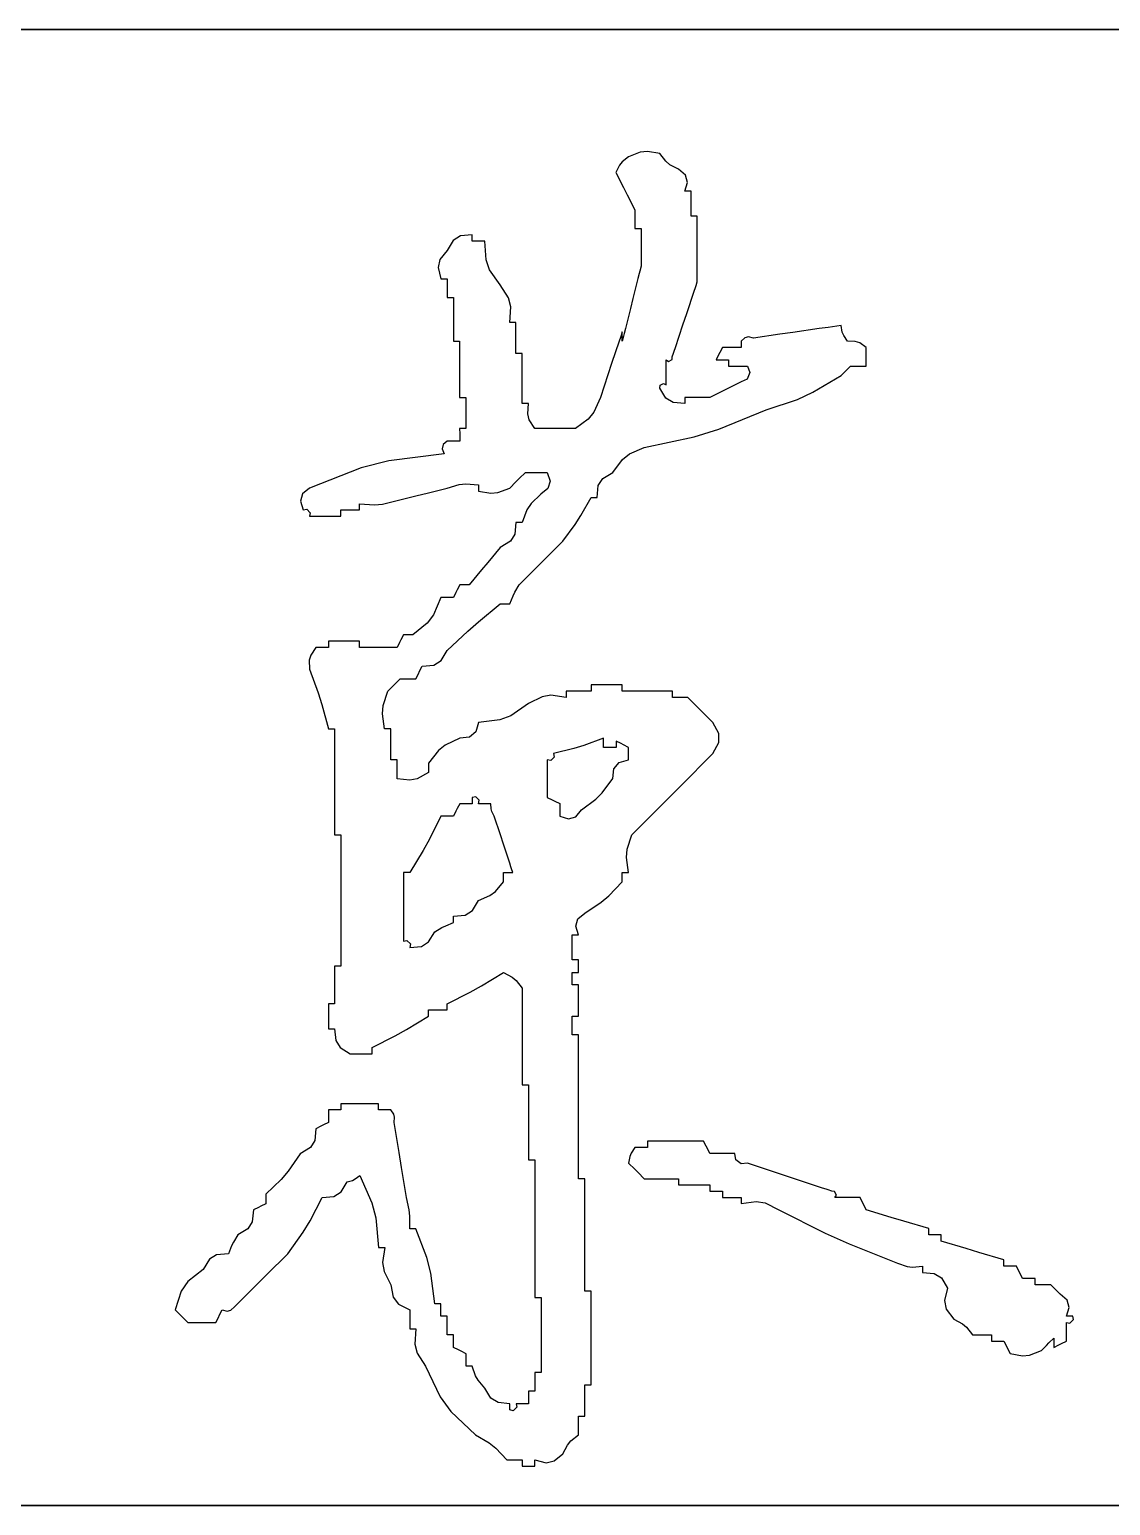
# Model space of a CAD drawing. Header units: millimetres. Extents: x 500457 to 783861, y -293369 to -162148.
# Drawn here: x 780102 to 780760, y -241691 to -240791 of the extents above; entities that cross this region are included whole.
import ezdxf

# ---------------------------------------------------------------- set-up
doc = ezdxf.new("R2010")
doc.units = ezdxf.units.MM
doc.header["$LTSCALE"] = 1000
doc.layers.add('WALL', color=255, linetype='Continuous')
doc.layers.add('图框', color=4, linetype='Continuous', lineweight=35)

# ---------------------------------------------------------------- blocks, each defined once
blk = doc.blocks.new('dianziqianminggry')
for p, q in [((0.105653, 0.082088), (0.10556, 0.081972)), ((0.105865, 0.082257), (0.105653, 0.082088)), ((0.106262, 0.08241), (0.105865, 0.082257)), ((0.106504, 0.082435), (0.106262, 0.08241)), ((0.106924, 0.082363), (0.106504, 0.082435)), ((0.107128, 0.082103), (0.106924, 0.082363)), ((0.107266, 0.081988), (0.107128, 0.082103)), ((0.10556, 0.081972), (0.105441, 0.081728)), ((0.105441, 0.081728), (0.105696, 0.08122)), ((0.107559, 0.081834), (0.107266, 0.081988)), ((0.107794, 0.081634), (0.107559, 0.081834)), ((0.107865, 0.081386), (0.107794, 0.081634)), ((0.105696, 0.08122), (0.105823, 0.080965)), ((0.10777, 0.081093), (0.107865, 0.081386)), ((0.107855, 0.081093), (0.10777, 0.081093)), ((0.107898, 0.081093), (0.107855, 0.081093)), ((0.107982, 0.081093), (0.107898, 0.081093)), ((0.107982, 0.080754), (0.107982, 0.081093)), ((0.105823, 0.080965), (0.106077, 0.080457)), ((0.107982, 0.080584), (0.107982, 0.080754)), ((0.107982, 0.080246), (0.107982, 0.080584)), ((0.106077, 0.080457), (0.106077, 0.080203)), ((0.106077, 0.080203), (0.106077, 0.080076)), ((0.106077, 0.080076), (0.106077, 0.079822)), ((0.108067, 0.080246), (0.107982, 0.080246)), ((0.108109, 0.080246), (0.108067, 0.080246)), ((0.108194, 0.080246), (0.108109, 0.080246)), ((0.108194, 0.079356), (0.108194, 0.080246)), ((0.100174, 0.079574), (0.099931, 0.079423)), ((0.100572, 0.07961), (0.100174, 0.079574)), ((0.100572, 0.079526), (0.100572, 0.07961)), ((0.100572, 0.079483), (0.100572, 0.079526)), ((0.106077, 0.079822), (0.106161, 0.079822)), ((0.106161, 0.079822), (0.106204, 0.079822)), ((0.106204, 0.079822), (0.106288, 0.079822)), ((0.106288, 0.079822), (0.106288, 0.079314)), ((0.099725, 0.079081), (0.099478, 0.078778)), ((0.099931, 0.079423), (0.099725, 0.079081)), ((0.100572, 0.079399), (0.100572, 0.079483)), ((0.100741, 0.079399), (0.100572, 0.079399)), ((0.100826, 0.079399), (0.100741, 0.079399)), ((0.100995, 0.079399), (0.100826, 0.079399)), ((0.101041, 0.078771), (0.100995, 0.079399)), ((0.106288, 0.079314), (0.106288, 0.07906)), ((0.106288, 0.07906), (0.106288, 0.078552)), ((0.108194, 0.078912), (0.108194, 0.079356)), ((0.099478, 0.078778), (0.099418, 0.078507)), ((0.099418, 0.078507), (0.099513, 0.078128)), ((0.101162, 0.078431), (0.101041, 0.078771)), ((0.106288, 0.078552), (0.106246, 0.078382)), ((0.108194, 0.078022), (0.108194, 0.078912)), ((0.099513, 0.078128), (0.099598, 0.078128)), ((0.099598, 0.078128), (0.09964, 0.078128)), ((0.09964, 0.078128), (0.099725, 0.078128)), ((0.099725, 0.078128), (0.099725, 0.077874)), ((0.101524, 0.077917), (0.101162, 0.078431)), ((0.106183, 0.078128), (0.106013, 0.077451)), ((0.106225, 0.078298), (0.106183, 0.078128)), ((0.106246, 0.078382), (0.106225, 0.078298)), ((0.108152, 0.077895), (0.108194, 0.078022)), ((0.099725, 0.077874), (0.099725, 0.077747)), ((0.099725, 0.077747), (0.099725, 0.077493)), ((0.101804, 0.077474), (0.101524, 0.077917)), ((0.107834, 0.076943), (0.108088, 0.077705)), ((0.108088, 0.077705), (0.10813, 0.077832)), ((0.10813, 0.077832), (0.108152, 0.077895)), ((0.099725, 0.077493), (0.099809, 0.077493)), ((0.099809, 0.077493), (0.099852, 0.077493)), ((0.099852, 0.077493), (0.099936, 0.077493)), ((0.099936, 0.077493), (0.099936, 0.0769)), ((0.10188, 0.077169), (0.101804, 0.077474)), ((0.101842, 0.076646), (0.10188, 0.077169)), ((0.105928, 0.077112), (0.105759, 0.076434)), ((0.106013, 0.077451), (0.105928, 0.077112)), ((0.099936, 0.0769), (0.099936, 0.076604)), ((0.099936, 0.076604), (0.099936, 0.076011)), ((0.101927, 0.076646), (0.101842, 0.076646)), ((0.101969, 0.076646), (0.101927, 0.076646)), ((0.102054, 0.076646), (0.101969, 0.076646)), ((0.102054, 0.076223), (0.102054, 0.076646)), ((0.107453, 0.075799), (0.107707, 0.076562)), ((0.107707, 0.076562), (0.107834, 0.076943)), ((0.113064, 0.07654), (0.112767, 0.076498)), ((0.113103, 0.076316), (0.113064, 0.07654)), ((0.099936, 0.076011), (0.100021, 0.076011)), ((0.100021, 0.076011), (0.100064, 0.076011)), ((0.100064, 0.076011), (0.100148, 0.076011)), ((0.100148, 0.076011), (0.100148, 0.075249)), ((0.102054, 0.076011), (0.102054, 0.076223)), ((0.102054, 0.075588), (0.102054, 0.076011)), ((0.105547, 0.076011), (0.105293, 0.075249)), ((0.10559, 0.076138), (0.105547, 0.076011)), ((0.105611, 0.076202), (0.10559, 0.076138)), ((0.105653, 0.076329), (0.105611, 0.076202)), ((0.105653, 0.076202), (0.105653, 0.076329)), ((0.105653, 0.076138), (0.105653, 0.076202)), ((0.105696, 0.07618), (0.105653, 0.076011)), ((0.105653, 0.076011), (0.105653, 0.076138)), ((0.105717, 0.076265), (0.105696, 0.07618)), ((0.105759, 0.076434), (0.105717, 0.076265)), ((0.109807, 0.076126), (0.109676, 0.076011)), ((0.109676, 0.076011), (0.109676, 0.075926)), ((0.10993, 0.076157), (0.109807, 0.076126)), ((0.1101, 0.076117), (0.10993, 0.076157)), ((0.110989, 0.076244), (0.1101, 0.076117)), ((0.111433, 0.076307), (0.110989, 0.076244)), ((0.112323, 0.076434), (0.111433, 0.076307)), ((0.112619, 0.076477), (0.112323, 0.076434)), ((0.112767, 0.076498), (0.112619, 0.076477)), ((0.113149, 0.076201), (0.113103, 0.076316)), ((0.113275, 0.076011), (0.113149, 0.076201)), ((0.113543, 0.076003), (0.113275, 0.076011)), ((0.113691, 0.075953), (0.113543, 0.076003)), ((0.102138, 0.075588), (0.102054, 0.075588)), ((0.102181, 0.075588), (0.102138, 0.075588)), ((0.102266, 0.075588), (0.102181, 0.075588)), ((0.102266, 0.07491), (0.102266, 0.075588)), ((0.107347, 0.075482), (0.107389, 0.075609)), ((0.107389, 0.075609), (0.107411, 0.075672)), ((0.107411, 0.075672), (0.107453, 0.075799)), ((0.108914, 0.075545), (0.108829, 0.075376)), ((0.108956, 0.07563), (0.108914, 0.075545)), ((0.109041, 0.075799), (0.108956, 0.07563)), ((0.109295, 0.075799), (0.109041, 0.075799)), ((0.109422, 0.075799), (0.109295, 0.075799)), ((0.109676, 0.075799), (0.109422, 0.075799)), ((0.109676, 0.075926), (0.109676, 0.075884)), ((0.109676, 0.075884), (0.109676, 0.075799)), ((0.113911, 0.075799), (0.113691, 0.075953)), ((0.113911, 0.075545), (0.113911, 0.075799)), ((0.113911, 0.075418), (0.113911, 0.075545)), ((0.100148, 0.075249), (0.100148, 0.074868)), ((0.105293, 0.075249), (0.105166, 0.074868)), ((0.107135, 0.075037), (0.107135, 0.075376)), ((0.107135, 0.075376), (0.107217, 0.075327)), ((0.107135, 0.074868), (0.107135, 0.075037)), ((0.107217, 0.075327), (0.107337, 0.075388)), ((0.107337, 0.075388), (0.107347, 0.075482)), ((0.108829, 0.075376), (0.108999, 0.075376)), ((0.108999, 0.075376), (0.109083, 0.075376)), ((0.109083, 0.075376), (0.109253, 0.075376)), ((0.109253, 0.075376), (0.109253, 0.075291)), ((0.109253, 0.075291), (0.109253, 0.075249)), ((0.109253, 0.075249), (0.109253, 0.075164)), ((0.109253, 0.075164), (0.109507, 0.075164)), ((0.109507, 0.075164), (0.109634, 0.075164)), ((0.109634, 0.075164), (0.109888, 0.075164)), ((0.109888, 0.075164), (0.109976, 0.074954)), ((0.113191, 0.074974), (0.113254, 0.075037)), ((0.113254, 0.075037), (0.113381, 0.075164)), ((0.113381, 0.075164), (0.113593, 0.075164)), ((0.113593, 0.075164), (0.113699, 0.075164)), ((0.113699, 0.075164), (0.113911, 0.075164)), ((0.113911, 0.075164), (0.113911, 0.075418)), ((0.100148, 0.074868), (0.100148, 0.074105)), ((0.102266, 0.074571), (0.102266, 0.07491)), ((0.102266, 0.073894), (0.102266, 0.074571)), ((0.105166, 0.074868), (0.104912, 0.074105)), ((0.106924, 0.074423), (0.106934, 0.074517)), ((0.106934, 0.074517), (0.107054, 0.074577)), ((0.107054, 0.074577), (0.107135, 0.074529)), ((0.107135, 0.074529), (0.107135, 0.074868)), ((0.109676, 0.074635), (0.109253, 0.074423)), ((0.109885, 0.074727), (0.109676, 0.074635)), ((0.109976, 0.074954), (0.109885, 0.074727)), ((0.112102, 0.074277), (0.113064, 0.074846)), ((0.113064, 0.074846), (0.113191, 0.074974)), ((0.100148, 0.074105), (0.100233, 0.074105)), ((0.100233, 0.074105), (0.100275, 0.074105)), ((0.100275, 0.074105), (0.10036, 0.074105)), ((0.10036, 0.074105), (0.10036, 0.073682)), ((0.104912, 0.074105), (0.104691, 0.07361)), ((0.10713, 0.074081), (0.106924, 0.074423)), ((0.107373, 0.07393), (0.10713, 0.074081)), ((0.108109, 0.074105), (0.10777, 0.074105)), ((0.10777, 0.074105), (0.10777, 0.074021)), ((0.10777, 0.074021), (0.10777, 0.073978)), ((0.108279, 0.074105), (0.108109, 0.074105)), ((0.108617, 0.074105), (0.108279, 0.074105)), ((0.109041, 0.074317), (0.108617, 0.074105)), ((0.109253, 0.074423), (0.109041, 0.074317)), ((0.110523, 0.073682), (0.111582, 0.074039)), ((0.111582, 0.074039), (0.112102, 0.074277)), ((0.10036, 0.073682), (0.10036, 0.07347)), ((0.10235, 0.073894), (0.102266, 0.073894)), ((0.102393, 0.073894), (0.10235, 0.073894)), ((0.102477, 0.073894), (0.102393, 0.073894)), ((0.102452, 0.073545), (0.102477, 0.073894)), ((0.102503, 0.073342), (0.102452, 0.073545)), ((0.104691, 0.07361), (0.1045, 0.073371)), ((0.10777, 0.073894), (0.107373, 0.07393)), ((0.10777, 0.073978), (0.10777, 0.073894)), ((0.108924, 0.073026), (0.110523, 0.073682)), ((0.100233, 0.073047), (0.100148, 0.073047)), ((0.100148, 0.073047), (0.100148, 0.072877)), ((0.100275, 0.073047), (0.100233, 0.073047)), ((0.10036, 0.073047), (0.100275, 0.073047)), ((0.10036, 0.07347), (0.10036, 0.073047)), ((0.102689, 0.073047), (0.102503, 0.073342)), ((0.103239, 0.073047), (0.102689, 0.073047)), ((0.103515, 0.073047), (0.103239, 0.073047)), ((0.104065, 0.073047), (0.103515, 0.073047)), ((0.1045, 0.073371), (0.104065, 0.073047)), ((0.108085, 0.072768), (0.108924, 0.073026)), ((0.09959, 0.072512), (0.099552, 0.072361)), ((0.099725, 0.072623), (0.09959, 0.072512)), ((0.099894, 0.072623), (0.099725, 0.072623)), ((0.099979, 0.072623), (0.099894, 0.072623)), ((0.100148, 0.072623), (0.099979, 0.072623)), ((0.100148, 0.072877), (0.100148, 0.072793)), ((0.100148, 0.072793), (0.100148, 0.072623)), ((0.106394, 0.072412), (0.108085, 0.072768)), ((0.099619, 0.0722), (0.097755, 0.07196)), ((0.099552, 0.072361), (0.099619, 0.0722)), ((0.10566, 0.071999), (0.105899, 0.072191)), ((0.105899, 0.072191), (0.106394, 0.072412)), ((0.096817, 0.07172), (0.095067, 0.071035)), ((0.097755, 0.07196), (0.096817, 0.07172)), ((0.10216, 0.071353), (0.102371, 0.071565)), ((0.102371, 0.071565), (0.102668, 0.071565)), ((0.102668, 0.071565), (0.102816, 0.071565)), ((0.102816, 0.071565), (0.103112, 0.071565)), ((0.103112, 0.071565), (0.103207, 0.071271)), ((0.104994, 0.071358), (0.105336, 0.071565)), ((0.105336, 0.071565), (0.10566, 0.071999)), ((0.095067, 0.071035), (0.094832, 0.070836)), ((0.099047, 0.070866), (0.099725, 0.071035)), ((0.099725, 0.071035), (0.100134, 0.071153)), ((0.100134, 0.071153), (0.100359, 0.071175)), ((0.100359, 0.071175), (0.100783, 0.071141)), ((0.100783, 0.071141), (0.100783, 0.071057)), ((0.100783, 0.071057), (0.100783, 0.071014)), ((0.100783, 0.071014), (0.100783, 0.070929)), ((0.101445, 0.070882), (0.101842, 0.071035)), ((0.101842, 0.071035), (0.102054, 0.071247)), ((0.102054, 0.071247), (0.10216, 0.071353)), ((0.103136, 0.071023), (0.102901, 0.070824)), ((0.103207, 0.071271), (0.103136, 0.071023)), ((0.104806, 0.070718), (0.104842, 0.071116)), ((0.104842, 0.071116), (0.104994, 0.071358)), ((0.094832, 0.070836), (0.094761, 0.070588)), ((0.094761, 0.070588), (0.094855, 0.070294)), ((0.096761, 0.070421), (0.096761, 0.070506)), ((0.096761, 0.070506), (0.097269, 0.070464)), ((0.097537, 0.070487), (0.098031, 0.070612)), ((0.098031, 0.070612), (0.098708, 0.070781)), ((0.098708, 0.070781), (0.099047, 0.070866)), ((0.100783, 0.070929), (0.101203, 0.070858)), ((0.101203, 0.070858), (0.101445, 0.070882)), ((0.102563, 0.070515), (0.102421, 0.070302)), ((0.102901, 0.070824), (0.102563, 0.070515)), ((0.104249, 0.070104), (0.104595, 0.070718)), ((0.104595, 0.070718), (0.104679, 0.070718)), ((0.104679, 0.070718), (0.104722, 0.070718)), ((0.104722, 0.070718), (0.104806, 0.070718)), ((0.094855, 0.070294), (0.094972, 0.07032)), ((0.094972, 0.07032), (0.095092, 0.0702)), ((0.095092, 0.0702), (0.095067, 0.070083)), ((0.095067, 0.070083), (0.09549, 0.070083)), ((0.09549, 0.070083), (0.095702, 0.070083)), ((0.095702, 0.070083), (0.096125, 0.070083)), ((0.096125, 0.07021), (0.096125, 0.070294)), ((0.096125, 0.070294), (0.096379, 0.070294)), ((0.096125, 0.070167), (0.096125, 0.07021)), ((0.096125, 0.070083), (0.096125, 0.070167)), ((0.096379, 0.070294), (0.096506, 0.070294)), ((0.096506, 0.070294), (0.096761, 0.070294)), ((0.096761, 0.070379), (0.096761, 0.070421)), ((0.096761, 0.070294), (0.096761, 0.070379)), ((0.097269, 0.070464), (0.097537, 0.070487)), ((0.102421, 0.070302), (0.102266, 0.069871)), ((0.104057, 0.069805), (0.104249, 0.070104)), ((0.102054, 0.069871), (0.102018, 0.069473)), ((0.102138, 0.069871), (0.102054, 0.069871)), ((0.102181, 0.069871), (0.102138, 0.069871)), ((0.102266, 0.069871), (0.102181, 0.069871)), ((0.103642, 0.069236), (0.104057, 0.069805)), ((0.101524, 0.069024), (0.101101, 0.068516)), ((0.101866, 0.069231), (0.101524, 0.069024)), ((0.102018, 0.069473), (0.101866, 0.069231)), ((0.103049, 0.068643), (0.103642, 0.069236)), ((0.101101, 0.068516), (0.100889, 0.068262)), ((0.102752, 0.068346), (0.103049, 0.068643)), ((0.100889, 0.068262), (0.100466, 0.067754)), ((0.10216, 0.067754), (0.102752, 0.068346)), ((0.100064, 0.067584), (0.100021, 0.067499)), ((0.100148, 0.067754), (0.100064, 0.067584)), ((0.100275, 0.067754), (0.100148, 0.067754)), ((0.100339, 0.067754), (0.100275, 0.067754)), ((0.100466, 0.067754), (0.100339, 0.067754)), ((0.101954, 0.067379), (0.102018, 0.067507)), ((0.102018, 0.067507), (0.10216, 0.067754)), ((0.099513, 0.06733), (0.099265, 0.066745)), ((0.099682, 0.06733), (0.099513, 0.06733)), ((0.099767, 0.06733), (0.099682, 0.06733)), ((0.099936, 0.06733), (0.099767, 0.06733)), ((0.100021, 0.067499), (0.099936, 0.06733)), ((0.100785, 0.066506), (0.101524, 0.067118)), ((0.101524, 0.067118), (0.101651, 0.067118)), ((0.101651, 0.067118), (0.101715, 0.067118)), ((0.101715, 0.067118), (0.101842, 0.067118)), ((0.101842, 0.067118), (0.101954, 0.067379)), ((0.099265, 0.066745), (0.099052, 0.066462)), ((0.100424, 0.066188), (0.100785, 0.066506)), ((0.098243, 0.06606), (0.098158, 0.06589)), ((0.09837, 0.06606), (0.098243, 0.06606)), ((0.098433, 0.06606), (0.09837, 0.06606)), ((0.09856, 0.06606), (0.098433, 0.06606)), ((0.099052, 0.066462), (0.09856, 0.06606)), ((0.099725, 0.06553), (0.100424, 0.066188)), ((0.095278, 0.065636), (0.095107, 0.06538)), ((0.095448, 0.065636), (0.095278, 0.065636)), ((0.095533, 0.065636), (0.095448, 0.065636)), ((0.095702, 0.065636), (0.095533, 0.065636)), ((0.096125, 0.065848), (0.095702, 0.065848)), ((0.095702, 0.065848), (0.095702, 0.065763)), ((0.095702, 0.065763), (0.095702, 0.065721)), ((0.095702, 0.065721), (0.095702, 0.065636)), ((0.096337, 0.065848), (0.096125, 0.065848)), ((0.096761, 0.065848), (0.096337, 0.065848)), ((0.096761, 0.065763), (0.096761, 0.065848)), ((0.096761, 0.065721), (0.096761, 0.065763)), ((0.096761, 0.065636), (0.096761, 0.065721)), ((0.097269, 0.065636), (0.096761, 0.065636)), ((0.097523, 0.065636), (0.097269, 0.065636)), ((0.098031, 0.065636), (0.097523, 0.065636)), ((0.098116, 0.065806), (0.098031, 0.065636)), ((0.098158, 0.06589), (0.098116, 0.065806)), ((0.099518, 0.065188), (0.099725, 0.06553)), ((0.095107, 0.06538), (0.095056, 0.065203)), ((0.095056, 0.065203), (0.095067, 0.064895)), ((0.098793, 0.064832), (0.098878, 0.065001)), ((0.098878, 0.065001), (0.099276, 0.065037)), ((0.099276, 0.065037), (0.099518, 0.065188)), ((0.095067, 0.064895), (0.095357, 0.064103)), ((0.097967, 0.064408), (0.098137, 0.064578)), ((0.098137, 0.064578), (0.098349, 0.064578)), ((0.098349, 0.064578), (0.098454, 0.064578)), ((0.098454, 0.064578), (0.098666, 0.064578)), ((0.098666, 0.064578), (0.098751, 0.064747)), ((0.098751, 0.064747), (0.098793, 0.064832)), ((0.095357, 0.064103), (0.095484, 0.063699)), ((0.097558, 0.063668), (0.097713, 0.064154)), ((0.097713, 0.064154), (0.097883, 0.064324)), ((0.097883, 0.064324), (0.097967, 0.064408)), ((0.103238, 0.064016), (0.102936, 0.063965)), ((0.103748, 0.063942), (0.103238, 0.064016)), ((0.104086, 0.064154), (0.103748, 0.064154)), ((0.103748, 0.064154), (0.103748, 0.064069)), ((0.103748, 0.064069), (0.103748, 0.064027)), ((0.103748, 0.064027), (0.103748, 0.063942)), ((0.104256, 0.064154), (0.104086, 0.064154)), ((0.104595, 0.064154), (0.104256, 0.064154)), ((0.105018, 0.064366), (0.104595, 0.064366)), ((0.104595, 0.064366), (0.104595, 0.064281)), ((0.104595, 0.064281), (0.104595, 0.064239)), ((0.104595, 0.064239), (0.104595, 0.064154)), ((0.10523, 0.064366), (0.105018, 0.064366)), ((0.105653, 0.064366), (0.10523, 0.064366)), ((0.105653, 0.064281), (0.105653, 0.064366)), ((0.105653, 0.064239), (0.105653, 0.064281)), ((0.105653, 0.064154), (0.105653, 0.064239)), ((0.106331, 0.064154), (0.105653, 0.064154)), ((0.106669, 0.064154), (0.106331, 0.064154)), ((0.107347, 0.064154), (0.106669, 0.064154)), ((0.107347, 0.064069), (0.107347, 0.064154)), ((0.107347, 0.064027), (0.107347, 0.064069)), ((0.107347, 0.063942), (0.107347, 0.064027)), ((0.095484, 0.063699), (0.095702, 0.062884)), ((0.097535, 0.063388), (0.097558, 0.063668)), ((0.102477, 0.063731), (0.10188, 0.063322)), ((0.102936, 0.063965), (0.102477, 0.063731)), ((0.107559, 0.063942), (0.107347, 0.063942)), ((0.107665, 0.063942), (0.107559, 0.063942)), ((0.107876, 0.063942), (0.107665, 0.063942)), ((0.108215, 0.063604), (0.107876, 0.063942)), ((0.108385, 0.063434), (0.108215, 0.063604)), ((0.097607, 0.062884), (0.097535, 0.063388)), ((0.100783, 0.063095), (0.100692, 0.062778)), ((0.101502, 0.06318), (0.100783, 0.063095)), ((0.10188, 0.063322), (0.101502, 0.06318)), ((0.108723, 0.063095), (0.108385, 0.063434)), ((0.108917, 0.062719), (0.108723, 0.063095)), ((0.095702, 0.062884), (0.095787, 0.062884)), ((0.095787, 0.062884), (0.095829, 0.062884)), ((0.095829, 0.062884), (0.095914, 0.062884)), ((0.095914, 0.062884), (0.095914, 0.061444)), ((0.097692, 0.062884), (0.097607, 0.062884)), ((0.097734, 0.062884), (0.097692, 0.062884)), ((0.097819, 0.062884), (0.097734, 0.062884)), ((0.097819, 0.06246), (0.097819, 0.062884)), ((0.100148, 0.062566), (0.09966, 0.06233)), ((0.100477, 0.062599), (0.100148, 0.062566)), ((0.100692, 0.062778), (0.100477, 0.062599)), ((0.105018, 0.062566), (0.104354, 0.062316)), ((0.105018, 0.062439), (0.105018, 0.062566)), ((0.108917, 0.062414), (0.108917, 0.062719)), ((0.097819, 0.062249), (0.097819, 0.06246)), ((0.097819, 0.061825), (0.097819, 0.062249)), ((0.099428, 0.062143), (0.09909, 0.061719)), ((0.09966, 0.06233), (0.099428, 0.062143)), ((0.104013, 0.062209), (0.103324, 0.062037)), ((0.103324, 0.062037), (0.10335, 0.06192)), ((0.104354, 0.062316), (0.104013, 0.062209)), ((0.105018, 0.062376), (0.105018, 0.062439)), ((0.105018, 0.062249), (0.105018, 0.062376)), ((0.105187, 0.062249), (0.105018, 0.062249)), ((0.105272, 0.062249), (0.105187, 0.062249)), ((0.105441, 0.062249), (0.105272, 0.062249)), ((0.105611, 0.062376), (0.105441, 0.06246)), ((0.105441, 0.06246), (0.105441, 0.062376)), ((0.105441, 0.062376), (0.105441, 0.062333)), ((0.105441, 0.062333), (0.105441, 0.062249)), ((0.105696, 0.062333), (0.105611, 0.062376)), ((0.105865, 0.062249), (0.105696, 0.062333)), ((0.105865, 0.062079), (0.105865, 0.062249)), ((0.105865, 0.061994), (0.105865, 0.062079)), ((0.107622, 0.060936), (0.108723, 0.062037)), ((0.108723, 0.062037), (0.108917, 0.062414)), ((0.097904, 0.061825), (0.097819, 0.061825)), ((0.097946, 0.061825), (0.097904, 0.061825)), ((0.098031, 0.061825), (0.097946, 0.061825)), ((0.098031, 0.061571), (0.098031, 0.061825)), ((0.098031, 0.061444), (0.098031, 0.061571)), ((0.09909, 0.061719), (0.09909, 0.061592)), ((0.09909, 0.061592), (0.09909, 0.061529)), ((0.09909, 0.061529), (0.09909, 0.061402)), ((0.103229, 0.0618), (0.103112, 0.061825)), ((0.103112, 0.061825), (0.103112, 0.061317)), ((0.10335, 0.06192), (0.103229, 0.0618)), ((0.105336, 0.06119), (0.105368, 0.061519)), ((0.105368, 0.061519), (0.105547, 0.061734)), ((0.105547, 0.061734), (0.105865, 0.061825)), ((0.105865, 0.061825), (0.105865, 0.061994)), ((0.095914, 0.061444), (0.095914, 0.060724)), ((0.098031, 0.06119), (0.098031, 0.061444)), ((0.09846, 0.061139), (0.098031, 0.06119)), ((0.098713, 0.06119), (0.09846, 0.061139)), ((0.09909, 0.061402), (0.098713, 0.06119)), ((0.103112, 0.061317), (0.103112, 0.061063)), ((0.103112, 0.061063), (0.103112, 0.060555)), ((0.104972, 0.060714), (0.105336, 0.06119)), ((0.095914, 0.060724), (0.095914, 0.059284)), ((0.100689, 0.06058), (0.100572, 0.060555)), ((0.100572, 0.060555), (0.100572, 0.06047)), ((0.100809, 0.06046), (0.100689, 0.06058)), ((0.103112, 0.060555), (0.103282, 0.06047)), ((0.104753, 0.060495), (0.104972, 0.060714)), ((0.107072, 0.060385), (0.107622, 0.060936)), ((0.100021, 0.060089), (0.099936, 0.05992)), ((0.100064, 0.060174), (0.100021, 0.060089)), ((0.100148, 0.060343), (0.100064, 0.060174)), ((0.100318, 0.060343), (0.100148, 0.060343)), ((0.100402, 0.060343), (0.100318, 0.060343)), ((0.100572, 0.060343), (0.100402, 0.060343)), ((0.100572, 0.06047), (0.100572, 0.060428)), ((0.100572, 0.060428), (0.100572, 0.060343)), ((0.100783, 0.060343), (0.100809, 0.06046)), ((0.100953, 0.060343), (0.100783, 0.060343)), ((0.101037, 0.060343), (0.100953, 0.060343)), ((0.101207, 0.060343), (0.101037, 0.060343)), ((0.101218, 0.060169), (0.101207, 0.060343)), ((0.101241, 0.060079), (0.101218, 0.060169)), ((0.101313, 0.05992), (0.101241, 0.060079)), ((0.103282, 0.06047), (0.103367, 0.060428)), ((0.103367, 0.060428), (0.103536, 0.060343)), ((0.103536, 0.060343), (0.103536, 0.060174)), ((0.103536, 0.060174), (0.103536, 0.060089)), ((0.103536, 0.060089), (0.103536, 0.05992)), ((0.104077, 0.059896), (0.104277, 0.060131)), ((0.104277, 0.060131), (0.104753, 0.060495)), ((0.105971, 0.059284), (0.107072, 0.060385)), ((0.099513, 0.05992), (0.099123, 0.05914)), ((0.099682, 0.05992), (0.099513, 0.05992)), ((0.099767, 0.05992), (0.099682, 0.05992)), ((0.099936, 0.05992), (0.099767, 0.05992)), ((0.101524, 0.059284), (0.101313, 0.05992)), ((0.103536, 0.05992), (0.103829, 0.059825)), ((0.103829, 0.059825), (0.104077, 0.059896)), ((0.095914, 0.059284), (0.095998, 0.059284)), ((0.095998, 0.059284), (0.096041, 0.059284)), ((0.096041, 0.059284), (0.096125, 0.059284)), ((0.096125, 0.059284), (0.096125, 0.057506)), ((0.099123, 0.05914), (0.09891, 0.058757)), ((0.10163, 0.058967), (0.101524, 0.059284)), ((0.105816, 0.058799), (0.105971, 0.059284)), ((0.09891, 0.058757), (0.098454, 0.058014)), ((0.101842, 0.058332), (0.10163, 0.058967)), ((0.105792, 0.058519), (0.105816, 0.058799)), ((0.105865, 0.058014), (0.105792, 0.058519)), ((0.098327, 0.058014), (0.098243, 0.058014)), ((0.098243, 0.058014), (0.098243, 0.057082)), ((0.09837, 0.058014), (0.098327, 0.058014)), ((0.098454, 0.058014), (0.09837, 0.058014)), ((0.10163, 0.057887), (0.10163, 0.058014)), ((0.10163, 0.058014), (0.101757, 0.058014)), ((0.101757, 0.058014), (0.101821, 0.058014)), ((0.101821, 0.058014), (0.101948, 0.058014)), ((0.101884, 0.058205), (0.101842, 0.058332)), ((0.101906, 0.058141), (0.101884, 0.058205)), ((0.101948, 0.058014), (0.101906, 0.058141)), ((0.105653, 0.057887), (0.105653, 0.058014)), ((0.105653, 0.058014), (0.105738, 0.058014)), ((0.105738, 0.058014), (0.10578, 0.058014)), ((0.10578, 0.058014), (0.105865, 0.058014)), ((0.096125, 0.057506), (0.096125, 0.056617)), ((0.101362, 0.057369), (0.10163, 0.057696)), ((0.10163, 0.057823), (0.10163, 0.057887)), ((0.10163, 0.057696), (0.10163, 0.057823)), ((0.105191, 0.057223), (0.105653, 0.057696)), ((0.105653, 0.057823), (0.105653, 0.057887)), ((0.105653, 0.057696), (0.105653, 0.057823)), ((0.098243, 0.057082), (0.098243, 0.056617)), ((0.100577, 0.056719), (0.100783, 0.057061)), ((0.100783, 0.057061), (0.101173, 0.057227)), ((0.101173, 0.057227), (0.101362, 0.057369)), ((0.104383, 0.056638), (0.104932, 0.057007)), ((0.104932, 0.057007), (0.105191, 0.057223)), ((0.096125, 0.056617), (0.096125, 0.054838)), ((0.098243, 0.056617), (0.098243, 0.055685)), ((0.099936, 0.056532), (0.100334, 0.056568)), ((0.099936, 0.056447), (0.099936, 0.056532)), ((0.100334, 0.056568), (0.100577, 0.056719)), ((0.104148, 0.056438), (0.104383, 0.056638)), ((0.099095, 0.055661), (0.099301, 0.056003)), ((0.099301, 0.056003), (0.099547, 0.056144)), ((0.099547, 0.056144), (0.099675, 0.056208)), ((0.099675, 0.056208), (0.099936, 0.05632)), ((0.099936, 0.056405), (0.099936, 0.056447)), ((0.099936, 0.05632), (0.099936, 0.056405)), ((0.104077, 0.05619), (0.104148, 0.056438)), ((0.104171, 0.055897), (0.104077, 0.05619)), ((0.098243, 0.055685), (0.09836, 0.05571)), ((0.09836, 0.05571), (0.09848, 0.05559)), ((0.09848, 0.05559), (0.098454, 0.055473)), ((0.098454, 0.055473), (0.098852, 0.055509)), ((0.098852, 0.055509), (0.099095, 0.055661)), ((0.103959, 0.055558), (0.103959, 0.055897)), ((0.103959, 0.055897), (0.104044, 0.055897)), ((0.103959, 0.055389), (0.103959, 0.055558)), ((0.104044, 0.055897), (0.104086, 0.055897)), ((0.104086, 0.055897), (0.104171, 0.055897)), ((0.103959, 0.05505), (0.103959, 0.055389)), ((0.104044, 0.05505), (0.103959, 0.05505)), ((0.104086, 0.05505), (0.104044, 0.05505)), ((0.104171, 0.05505), (0.104086, 0.05505)), ((0.104171, 0.05488), (0.104171, 0.05505)), ((0.095998, 0.054838), (0.095914, 0.054838)), ((0.095914, 0.054838), (0.095914, 0.05433)), ((0.096041, 0.054838), (0.095998, 0.054838)), ((0.096125, 0.054838), (0.096041, 0.054838)), ((0.100887, 0.05417), (0.10163, 0.054626)), ((0.10163, 0.054626), (0.101921, 0.054468)), ((0.103959, 0.054457), (0.103959, 0.054626)), ((0.103959, 0.054626), (0.104044, 0.054626)), ((0.104044, 0.054626), (0.104086, 0.054626)), ((0.104086, 0.054626), (0.104171, 0.054626)), ((0.104171, 0.054796), (0.104171, 0.05488)), ((0.104171, 0.054626), (0.104171, 0.054796)), ((0.095914, 0.05433), (0.095914, 0.054076)), ((0.095914, 0.054076), (0.095914, 0.053568)), ((0.100505, 0.053958), (0.100887, 0.05417)), ((0.101921, 0.054468), (0.102057, 0.054354)), ((0.102057, 0.054354), (0.102266, 0.054097)), ((0.102266, 0.054097), (0.102266, 0.052784)), ((0.103959, 0.054372), (0.103959, 0.054457)), ((0.103959, 0.054203), (0.103959, 0.054372)), ((0.104044, 0.054203), (0.103959, 0.054203)), ((0.104086, 0.054203), (0.104044, 0.054203)), ((0.104171, 0.054203), (0.104086, 0.054203)), ((0.104171, 0.053779), (0.104171, 0.054203)), ((0.095787, 0.053568), (0.095702, 0.053568)), ((0.095702, 0.053568), (0.095702, 0.053229)), ((0.095829, 0.053568), (0.095787, 0.053568)), ((0.095914, 0.053568), (0.095829, 0.053568)), ((0.099725, 0.053568), (0.100505, 0.053958)), ((0.099725, 0.053483), (0.099725, 0.053568)), ((0.104171, 0.053568), (0.104171, 0.053779)), ((0.104171, 0.053144), (0.104171, 0.053568)), ((0.095702, 0.053229), (0.095702, 0.053059)), ((0.095702, 0.053059), (0.095702, 0.052721)), ((0.098346, 0.052688), (0.09909, 0.053144)), ((0.09909, 0.053271), (0.09909, 0.053356)), ((0.09909, 0.053356), (0.099344, 0.053356)), ((0.09909, 0.053229), (0.09909, 0.053271)), ((0.09909, 0.053144), (0.09909, 0.053229)), ((0.099344, 0.053356), (0.099471, 0.053356)), ((0.099471, 0.053356), (0.099725, 0.053356)), ((0.099725, 0.053441), (0.099725, 0.053483)), ((0.099725, 0.053356), (0.099725, 0.053441)), ((0.103959, 0.05289), (0.103959, 0.053144)), ((0.103959, 0.053144), (0.104044, 0.053144)), ((0.104044, 0.053144), (0.104086, 0.053144)), ((0.104086, 0.053144), (0.104171, 0.053144)), ((0.095702, 0.052721), (0.095787, 0.052721)), ((0.095787, 0.052721), (0.095829, 0.052721)), ((0.095829, 0.052721), (0.095914, 0.052721)), ((0.095914, 0.052721), (0.09595, 0.052323)), ((0.097964, 0.052476), (0.098346, 0.052688)), ((0.102266, 0.052784), (0.102266, 0.052128)), ((0.103959, 0.052763), (0.103959, 0.05289)), ((0.103959, 0.052509), (0.103959, 0.052763)), ((0.104044, 0.052509), (0.103959, 0.052509)), ((0.104086, 0.052509), (0.104044, 0.052509)), ((0.104171, 0.052509), (0.104086, 0.052509)), ((0.104171, 0.050561), (0.104171, 0.052509)), ((0.09595, 0.052323), (0.096101, 0.05208)), ((0.096101, 0.05208), (0.096443, 0.051874)), ((0.097184, 0.052086), (0.097964, 0.052476)), ((0.097184, 0.052001), (0.097184, 0.052086)), ((0.097184, 0.051959), (0.097184, 0.052001)), ((0.102266, 0.052128), (0.102266, 0.050815)), ((0.096443, 0.051874), (0.096739, 0.051874)), ((0.096739, 0.051874), (0.096888, 0.051874)), ((0.096888, 0.051874), (0.097184, 0.051874)), ((0.097184, 0.051874), (0.097184, 0.051959)), ((0.102266, 0.050815), (0.10235, 0.050815)), ((0.10235, 0.050815), (0.102393, 0.050815)), ((0.102393, 0.050815), (0.102477, 0.050815)), ((0.102477, 0.050815), (0.102477, 0.049799)), ((0.104171, 0.049587), (0.104171, 0.050561)), ((0.096633, 0.05018), (0.096125, 0.05018)), ((0.096125, 0.05018), (0.096125, 0.050095)), ((0.096125, 0.050095), (0.096125, 0.050053)), ((0.096125, 0.050053), (0.096125, 0.049968)), ((0.096888, 0.05018), (0.096633, 0.05018)), ((0.097396, 0.05018), (0.096888, 0.05018)), ((0.097396, 0.050095), (0.097396, 0.05018)), ((0.097396, 0.050053), (0.097396, 0.050095)), ((0.097396, 0.049968), (0.097396, 0.050053)), ((0.095702, 0.049545), (0.095533, 0.04946)), ((0.095871, 0.049968), (0.095702, 0.049968)), ((0.095702, 0.049968), (0.095702, 0.049799)), ((0.095702, 0.049799), (0.095702, 0.049714)), ((0.095702, 0.049714), (0.095702, 0.049545)), ((0.095956, 0.049968), (0.095871, 0.049968)), ((0.096125, 0.049968), (0.095956, 0.049968)), ((0.097565, 0.049968), (0.097396, 0.049968)), ((0.09765, 0.049968), (0.097565, 0.049968)), ((0.097819, 0.049968), (0.09765, 0.049968)), ((0.097912, 0.049821), (0.097819, 0.049968)), ((0.097938, 0.049719), (0.097912, 0.049821)), ((0.097925, 0.049545), (0.097938, 0.049719)), ((0.098094, 0.048528), (0.097925, 0.049545)), ((0.102477, 0.049799), (0.102477, 0.049291)), ((0.104171, 0.047639), (0.104171, 0.049587)), ((0.095278, 0.049333), (0.095242, 0.048935)), ((0.095448, 0.049418), (0.095278, 0.049333)), ((0.095533, 0.04946), (0.095448, 0.049418)), ((0.102477, 0.049291), (0.102477, 0.048274)), ((0.095091, 0.048693), (0.094749, 0.048486)), ((0.095242, 0.048935), (0.095091, 0.048693)), ((0.098179, 0.04802), (0.098094, 0.048528)), ((0.10595, 0.048508), (0.105904, 0.048393)), ((0.106077, 0.048698), (0.10595, 0.048508)), ((0.106246, 0.048698), (0.106077, 0.048698)), ((0.106331, 0.048698), (0.106246, 0.048698)), ((0.1065, 0.048698), (0.106331, 0.048698)), ((0.107262, 0.04891), (0.1065, 0.04891)), ((0.1065, 0.04891), (0.1065, 0.048825)), ((0.1065, 0.048825), (0.1065, 0.048783)), ((0.1065, 0.048783), (0.1065, 0.048698)), ((0.107643, 0.04891), (0.107262, 0.04891)), ((0.108406, 0.04891), (0.107643, 0.04891)), ((0.10849, 0.04874), (0.108406, 0.04891)), ((0.108533, 0.048656), (0.10849, 0.04874)), ((0.108617, 0.048486), (0.108533, 0.048656)), ((0.094749, 0.048486), (0.094343, 0.04789)), ((0.098349, 0.047004), (0.098179, 0.04802)), ((0.102477, 0.048274), (0.102562, 0.048274)), ((0.102562, 0.048274), (0.102604, 0.048274)), ((0.102604, 0.048274), (0.102689, 0.048274)), ((0.102689, 0.048274), (0.102689, 0.046411)), ((0.105904, 0.048393), (0.105865, 0.048169)), ((0.105865, 0.048169), (0.106077, 0.047957)), ((0.108956, 0.048486), (0.108617, 0.048486)), ((0.109126, 0.048486), (0.108956, 0.048486)), ((0.109464, 0.048486), (0.109126, 0.048486)), ((0.109493, 0.048276), (0.109464, 0.048486)), ((0.109678, 0.048137), (0.109493, 0.048276)), ((0.109888, 0.048169), (0.109678, 0.048137)), ((0.110904, 0.04783), (0.109888, 0.048169)), ((0.094105, 0.047609), (0.093585, 0.04711)), ((0.094343, 0.04789), (0.094105, 0.047609)), ((0.09613, 0.047191), (0.096337, 0.047533)), ((0.096337, 0.047533), (0.09652, 0.047583)), ((0.09652, 0.047583), (0.096611, 0.047629)), ((0.096611, 0.047629), (0.096761, 0.047745)), ((0.096761, 0.047745), (0.097169, 0.046825)), ((0.104256, 0.047639), (0.104171, 0.047639)), ((0.104298, 0.047639), (0.104256, 0.047639)), ((0.104383, 0.047639), (0.104298, 0.047639)), ((0.104383, 0.046115), (0.104383, 0.047639)), ((0.106077, 0.047957), (0.106183, 0.047851)), ((0.106183, 0.047851), (0.106394, 0.047639)), ((0.106394, 0.047639), (0.10686, 0.047639)), ((0.10686, 0.047639), (0.107093, 0.047639)), ((0.107093, 0.047639), (0.107559, 0.047639)), ((0.107559, 0.047639), (0.107559, 0.047555)), ((0.107559, 0.047555), (0.107559, 0.047512)), ((0.107559, 0.047512), (0.107559, 0.047427)), ((0.111412, 0.04766), (0.110904, 0.04783)), ((0.112429, 0.047322), (0.111412, 0.04766)), ((0.093585, 0.04711), (0.093585, 0.046983)), ((0.095084, 0.046209), (0.09549, 0.047004)), ((0.09549, 0.047004), (0.095888, 0.04704)), ((0.095888, 0.04704), (0.09613, 0.047191)), ((0.098441, 0.046589), (0.098349, 0.047004)), ((0.107559, 0.047427), (0.107982, 0.047427)), ((0.107982, 0.047427), (0.108194, 0.047427)), ((0.108194, 0.047427), (0.108617, 0.047427)), ((0.108617, 0.047427), (0.108617, 0.047343)), ((0.108617, 0.047343), (0.108617, 0.0473)), ((0.108617, 0.0473), (0.108617, 0.047216)), ((0.108617, 0.047216), (0.108787, 0.047216)), ((0.108787, 0.047216), (0.108871, 0.047216)), ((0.108871, 0.047216), (0.109041, 0.047216)), ((0.109041, 0.047216), (0.109041, 0.047131)), ((0.109041, 0.047131), (0.109041, 0.047089)), ((0.109041, 0.047089), (0.109041, 0.047004)), ((0.109041, 0.047004), (0.109295, 0.047004)), ((0.109295, 0.047004), (0.109422, 0.047004)), ((0.109422, 0.047004), (0.109676, 0.047004)), ((0.109676, 0.047004), (0.109676, 0.046919)), ((0.112556, 0.047279), (0.112429, 0.047322)), ((0.112619, 0.047258), (0.112556, 0.047279)), ((0.112746, 0.047216), (0.112619, 0.047258)), ((0.11284, 0.047206), (0.112746, 0.047216)), ((0.1129, 0.047085), (0.11284, 0.047206)), ((0.112852, 0.047004), (0.1129, 0.047085)), ((0.113191, 0.047004), (0.112852, 0.047004)), ((0.11336, 0.047004), (0.113191, 0.047004)), ((0.113699, 0.047004), (0.11336, 0.047004)), ((0.113784, 0.046835), (0.113699, 0.047004)), ((0.093161, 0.046581), (0.093125, 0.046183)), ((0.093331, 0.046665), (0.093161, 0.046581)), ((0.093415, 0.046708), (0.093331, 0.046665)), ((0.093585, 0.046792), (0.093415, 0.046708)), ((0.093585, 0.046983), (0.093585, 0.046919)), ((0.093585, 0.046919), (0.093585, 0.046792)), ((0.097169, 0.046825), (0.097303, 0.046312)), ((0.098463, 0.046371), (0.098441, 0.046589)), ((0.109676, 0.046919), (0.109676, 0.046877)), ((0.109676, 0.046877), (0.109676, 0.046792)), ((0.109676, 0.046792), (0.110186, 0.046866)), ((0.110186, 0.046866), (0.110488, 0.046815)), ((0.110488, 0.046815), (0.110946, 0.046581)), ((0.110946, 0.046581), (0.112521, 0.045787)), ((0.113826, 0.04675), (0.113784, 0.046835)), ((0.113911, 0.046581), (0.113826, 0.04675)), ((0.114758, 0.046326), (0.113911, 0.046581)), ((0.093125, 0.046183), (0.092974, 0.04594)), ((0.094848, 0.045823), (0.095084, 0.046209)), ((0.097303, 0.046312), (0.097396, 0.04531)), ((0.098454, 0.045945), (0.098463, 0.046371)), ((0.102689, 0.046411), (0.102689, 0.04548)), ((0.104383, 0.045353), (0.104383, 0.046115)), ((0.115181, 0.046199), (0.114758, 0.046326)), ((0.116028, 0.045945), (0.115181, 0.046199)), ((0.092632, 0.045734), (0.09249, 0.045488)), ((0.092974, 0.04594), (0.092632, 0.045734)), ((0.094326, 0.045098), (0.094848, 0.045823)), ((0.098539, 0.045945), (0.098454, 0.045945)), ((0.098581, 0.045945), (0.098539, 0.045945)), ((0.098666, 0.045945), (0.098581, 0.045945)), ((0.099039, 0.044967), (0.098666, 0.045945)), ((0.112521, 0.045787), (0.113329, 0.045426)), ((0.116028, 0.045861), (0.116028, 0.045945)), ((0.116028, 0.045818), (0.116028, 0.045861)), ((0.116028, 0.045734), (0.116028, 0.045818)), ((0.116197, 0.045734), (0.116028, 0.045734)), ((0.116282, 0.045734), (0.116197, 0.045734)), ((0.116451, 0.045734), (0.116282, 0.045734)), ((0.116451, 0.045649), (0.116451, 0.045734)), ((0.116451, 0.045607), (0.116451, 0.045649)), ((0.116451, 0.045522), (0.116451, 0.045607)), ((0.117298, 0.045268), (0.116451, 0.045522)), ((0.091916, 0.045063), (0.091674, 0.044911)), ((0.092314, 0.045098), (0.091916, 0.045063)), ((0.092426, 0.04536), (0.092314, 0.045098)), ((0.09249, 0.045488), (0.092426, 0.04536)), ((0.093606, 0.044379), (0.094326, 0.045098)), ((0.097396, 0.04531), (0.09748, 0.04531)), ((0.09748, 0.04531), (0.097523, 0.04531)), ((0.097523, 0.04531), (0.097607, 0.04531)), ((0.097607, 0.04531), (0.097534, 0.0448)), ((0.102689, 0.04548), (0.102689, 0.043616)), ((0.104383, 0.043828), (0.104383, 0.045353)), ((0.113329, 0.045426), (0.114969, 0.044781)), ((0.117722, 0.045141), (0.117298, 0.045268)), ((0.118569, 0.044887), (0.117722, 0.045141)), ((0.091467, 0.044569), (0.090939, 0.044158)), ((0.091674, 0.044911), (0.091467, 0.044569)), ((0.097534, 0.0448), (0.097584, 0.044498)), ((0.09917, 0.044444), (0.099039, 0.044967)), ((0.114969, 0.044781), (0.11529, 0.044663)), ((0.11529, 0.044663), (0.115477, 0.04464)), ((0.115477, 0.04464), (0.115816, 0.044675)), ((0.115816, 0.044675), (0.115816, 0.04459)), ((0.115816, 0.04459), (0.115816, 0.044548)), ((0.115816, 0.044548), (0.115816, 0.044463)), ((0.118569, 0.044802), (0.118569, 0.044887)), ((0.118569, 0.04476), (0.118569, 0.044802)), ((0.118569, 0.044675), (0.118569, 0.04476)), ((0.118738, 0.044675), (0.118569, 0.044675)), ((0.118823, 0.044675), (0.118738, 0.044675)), ((0.118992, 0.044675), (0.118823, 0.044675)), ((0.119077, 0.044506), (0.118992, 0.044675)), ((0.119119, 0.044421), (0.119077, 0.044506)), ((0.090939, 0.044158), (0.090714, 0.043832)), ((0.092526, 0.043299), (0.093246, 0.044019)), ((0.093246, 0.044019), (0.093606, 0.044379)), ((0.097584, 0.044498), (0.097819, 0.04404)), ((0.097819, 0.04404), (0.097896, 0.043623)), ((0.099301, 0.043405), (0.09917, 0.044444)), ((0.115816, 0.044463), (0.116214, 0.044427)), ((0.116214, 0.044427), (0.116456, 0.044276)), ((0.116456, 0.044276), (0.116663, 0.043934)), ((0.119204, 0.044252), (0.119119, 0.044421)), ((0.119373, 0.044252), (0.119204, 0.044252)), ((0.119458, 0.044252), (0.119373, 0.044252)), ((0.119627, 0.044252), (0.119458, 0.044252)), ((0.119627, 0.044167), (0.119627, 0.044252)), ((0.119627, 0.044124), (0.119627, 0.044167)), ((0.119627, 0.04404), (0.119627, 0.044124)), ((0.119839, 0.04404), (0.119627, 0.04404)), ((0.119945, 0.04404), (0.119839, 0.04404)), ((0.120157, 0.04404), (0.119945, 0.04404)), ((0.120284, 0.043913), (0.120157, 0.04404)), ((0.090714, 0.043832), (0.090515, 0.043193)), ((0.097896, 0.043623), (0.098076, 0.043384)), ((0.102689, 0.043616), (0.102774, 0.043616)), ((0.102774, 0.043616), (0.102816, 0.043616)), ((0.102816, 0.043616), (0.102901, 0.043616)), ((0.102901, 0.043616), (0.102901, 0.0426)), ((0.104467, 0.043828), (0.104383, 0.043828)), ((0.10451, 0.043828), (0.104467, 0.043828)), ((0.104595, 0.043828), (0.10451, 0.043828)), ((0.104595, 0.042558), (0.104595, 0.043828)), ((0.116663, 0.043934), (0.116554, 0.043516)), ((0.116554, 0.043516), (0.116613, 0.043219)), ((0.120347, 0.043849), (0.120284, 0.043913)), ((0.120474, 0.043722), (0.120347, 0.043849)), ((0.120709, 0.043523), (0.120474, 0.043722)), ((0.12078, 0.043275), (0.120709, 0.043523)), ((0.090515, 0.043193), (0.090684, 0.043024)), ((0.090684, 0.043024), (0.090769, 0.042939)), ((0.091975, 0.042939), (0.092018, 0.043024)), ((0.092018, 0.043024), (0.092102, 0.043193)), ((0.092102, 0.043193), (0.092272, 0.043153)), ((0.092272, 0.043153), (0.092395, 0.043183)), ((0.092395, 0.043183), (0.092526, 0.043299)), ((0.098076, 0.043384), (0.098454, 0.043193)), ((0.098454, 0.043193), (0.098454, 0.042939)), ((0.099386, 0.043405), (0.099301, 0.043405)), ((0.099428, 0.043405), (0.099386, 0.043405)), ((0.099513, 0.043405), (0.099428, 0.043405)), ((0.099513, 0.043235), (0.099513, 0.043405)), ((0.099513, 0.043151), (0.099513, 0.043235)), ((0.099513, 0.042981), (0.099513, 0.043151)), ((0.116613, 0.043219), (0.116875, 0.042875)), ((0.120686, 0.042981), (0.12078, 0.043275)), ((0.090769, 0.042939), (0.090938, 0.042769)), ((0.090938, 0.042769), (0.091319, 0.042769)), ((0.091319, 0.042769), (0.09151, 0.042769)), ((0.09151, 0.042769), (0.091891, 0.042769)), ((0.091891, 0.042769), (0.091975, 0.042939)), ((0.098454, 0.042939), (0.098454, 0.042812)), ((0.098454, 0.042812), (0.098454, 0.042558)), ((0.098454, 0.042558), (0.098539, 0.042558)), ((0.098539, 0.042558), (0.098581, 0.042558)), ((0.098581, 0.042558), (0.098666, 0.042558)), ((0.098666, 0.042558), (0.098628, 0.042035)), ((0.099598, 0.042981), (0.099513, 0.042981)), ((0.09964, 0.042981), (0.099598, 0.042981)), ((0.099725, 0.042981), (0.09964, 0.042981)), ((0.099725, 0.042727), (0.099725, 0.042981)), ((0.099725, 0.0426), (0.099725, 0.042727)), ((0.099725, 0.042346), (0.099725, 0.0426)), ((0.102901, 0.0426), (0.102901, 0.042092)), ((0.104595, 0.041923), (0.104595, 0.042558)), ((0.116875, 0.042875), (0.117167, 0.042721)), ((0.117167, 0.042721), (0.117305, 0.042606)), ((0.117305, 0.042606), (0.11751, 0.042346)), ((0.120771, 0.042981), (0.120686, 0.042981)), ((0.120686, 0.042515), (0.120686, 0.042769)), ((0.120686, 0.042769), (0.120803, 0.042744)), ((0.120686, 0.042388), (0.120686, 0.042515)), ((0.120813, 0.042981), (0.120771, 0.042981)), ((0.120803, 0.042744), (0.120923, 0.042864)), ((0.120898, 0.042981), (0.120813, 0.042981)), ((0.120923, 0.042864), (0.120898, 0.042981)), ((0.098628, 0.042035), (0.098704, 0.04173)), ((0.099809, 0.042346), (0.099725, 0.042346)), ((0.099852, 0.042346), (0.099809, 0.042346)), ((0.099936, 0.042346), (0.099852, 0.042346)), ((0.099936, 0.042177), (0.099936, 0.042346)), ((0.099936, 0.042092), (0.099936, 0.042177)), ((0.099936, 0.041923), (0.099936, 0.042092)), ((0.102901, 0.042092), (0.102901, 0.041076)), ((0.11751, 0.042346), (0.117764, 0.042346)), ((0.117764, 0.042346), (0.117891, 0.042346)), ((0.117891, 0.042346), (0.118145, 0.042346)), ((0.118145, 0.042346), (0.118145, 0.042261)), ((0.118145, 0.042261), (0.118145, 0.042219)), ((0.118145, 0.042219), (0.118145, 0.042134)), ((0.118145, 0.042134), (0.118315, 0.042134)), ((0.118315, 0.042134), (0.118399, 0.042134)), ((0.118399, 0.042134), (0.118569, 0.042134)), ((0.118569, 0.042134), (0.118653, 0.041965)), ((0.120008, 0.041986), (0.120093, 0.042071)), ((0.120093, 0.042071), (0.120263, 0.04224)), ((0.120263, 0.04224), (0.120263, 0.042113)), ((0.120263, 0.042113), (0.120263, 0.04205)), ((0.120263, 0.04205), (0.120263, 0.041923)), ((0.120263, 0.041923), (0.120432, 0.042007)), ((0.120432, 0.042007), (0.120517, 0.04205)), ((0.120517, 0.04205), (0.120686, 0.042134)), ((0.120686, 0.042134), (0.120686, 0.042388)), ((0.098704, 0.04173), (0.098984, 0.041287)), ((0.100106, 0.041838), (0.099936, 0.041923)), ((0.100191, 0.041795), (0.100106, 0.041838)), ((0.10036, 0.041711), (0.100191, 0.041795)), ((0.10036, 0.041541), (0.10036, 0.041711)), ((0.10036, 0.041457), (0.10036, 0.041541)), ((0.104595, 0.040652), (0.104595, 0.041923)), ((0.118653, 0.041965), (0.118696, 0.04188)), ((0.118696, 0.04188), (0.11878, 0.041711)), ((0.11878, 0.041711), (0.1192, 0.041639)), ((0.1192, 0.041639), (0.119442, 0.041663)), ((0.119442, 0.041663), (0.119839, 0.041817)), ((0.119839, 0.041817), (0.120008, 0.041986)), ((0.098984, 0.041287), (0.099484, 0.04025)), ((0.10036, 0.041287), (0.10036, 0.041457)), ((0.100445, 0.041287), (0.10036, 0.041287)), ((0.100487, 0.041287), (0.100445, 0.041287)), ((0.100572, 0.041287), (0.100487, 0.041287)), ((0.100686, 0.040966), (0.100572, 0.041287)), ((0.102774, 0.041076), (0.102689, 0.041076)), ((0.102689, 0.041076), (0.102689, 0.040822)), ((0.102816, 0.041076), (0.102774, 0.041076)), ((0.102901, 0.041076), (0.102816, 0.041076)), ((0.100776, 0.040808), (0.100686, 0.040966)), ((0.100995, 0.040546), (0.100776, 0.040808)), ((0.101202, 0.040204), (0.100995, 0.040546)), ((0.102689, 0.040822), (0.102689, 0.040694)), ((0.102689, 0.040694), (0.102689, 0.04044)), ((0.104383, 0.040229), (0.104383, 0.040652)), ((0.104383, 0.040652), (0.104467, 0.040652)), ((0.104467, 0.040652), (0.10451, 0.040652)), ((0.10451, 0.040652), (0.104595, 0.040652)), ((0.099484, 0.04025), (0.099844, 0.039754)), ((0.101444, 0.040053), (0.101202, 0.040204)), ((0.101842, 0.040017), (0.101444, 0.040053)), ((0.101842, 0.039932), (0.101842, 0.040017)), ((0.102223, 0.040017), (0.102054, 0.040017)), ((0.102054, 0.040017), (0.102079, 0.0399)), ((0.102308, 0.040017), (0.102223, 0.040017)), ((0.102477, 0.040017), (0.102308, 0.040017)), ((0.102562, 0.04044), (0.102477, 0.04044)), ((0.102477, 0.04044), (0.102477, 0.040271)), ((0.102477, 0.040271), (0.102477, 0.040186)), ((0.102477, 0.040186), (0.102477, 0.040017)), ((0.102604, 0.04044), (0.102562, 0.04044)), ((0.102689, 0.04044), (0.102604, 0.04044)), ((0.104383, 0.040017), (0.104383, 0.040229)), ((0.104383, 0.039593), (0.104383, 0.040017)), ((0.099844, 0.039754), (0.100678, 0.038958)), ((0.101842, 0.03989), (0.101842, 0.039932)), ((0.101842, 0.039805), (0.101842, 0.03989)), ((0.101959, 0.03978), (0.101842, 0.039805)), ((0.102079, 0.0399), (0.101959, 0.03978)), ((0.104171, 0.039339), (0.104171, 0.039593)), ((0.104171, 0.039593), (0.104256, 0.039593)), ((0.104256, 0.039593), (0.104298, 0.039593)), ((0.104298, 0.039593), (0.104383, 0.039593)), ((0.104171, 0.039212), (0.104171, 0.039339)), ((0.104171, 0.038958), (0.104171, 0.039212)), ((0.100678, 0.038958), (0.101147, 0.038686)), ((0.101147, 0.038686), (0.101368, 0.038509)), ((0.101368, 0.038509), (0.101736, 0.038111)), ((0.103642, 0.038323), (0.103796, 0.038615)), ((0.103796, 0.038615), (0.103911, 0.038753)), ((0.103911, 0.038753), (0.104171, 0.038958)), ((0.101736, 0.038111), (0.101948, 0.038111)), ((0.101948, 0.038111), (0.102054, 0.038111)), ((0.102054, 0.038111), (0.102266, 0.038111)), ((0.102266, 0.038111), (0.102266, 0.038027)), ((0.102266, 0.038027), (0.102266, 0.037984)), ((0.102689, 0.038027), (0.102689, 0.038111)), ((0.102689, 0.038111), (0.103068, 0.038016)), ((0.102689, 0.037984), (0.102689, 0.038027)), ((0.103068, 0.038016), (0.103339, 0.038077)), ((0.103339, 0.038077), (0.103642, 0.038323)), ((0.102266, 0.037984), (0.102266, 0.0379)), ((0.102266, 0.0379), (0.102435, 0.0379)), ((0.102435, 0.0379), (0.10252, 0.0379)), ((0.10252, 0.0379), (0.102689, 0.0379)), ((0.102689, 0.0379), (0.102689, 0.037984))]:
    blk.add_line(p, q)
blk = doc.blocks.new('A$C57a0c051')
at = {"layer": '图框', "color": 4}
for p, q in [((0, -24600.01), (6000, -24600.01)), ((0, -25500.01), (6000, -25500.01))]:
    blk.add_line(p, q, dxfattribs=at)
at = {"xscale": 17999.99840837254, "yscale": 17999.99840837254, "zscale": 17999.99840837254, "rotation": 0.005566601229444}
blk.add_blockref('dianziqianminggry', (2172.97, -26158.41), dxfattribs=at)

msp = doc.modelspace()

# ---------------------------------------------------------------- block references
at = {"layer": 'WALL', "color": 0}
msp.add_blockref('A$C57a0c051', (776388.19, -216190.68), dxfattribs=at)

doc.saveas('drawing.dxf')
